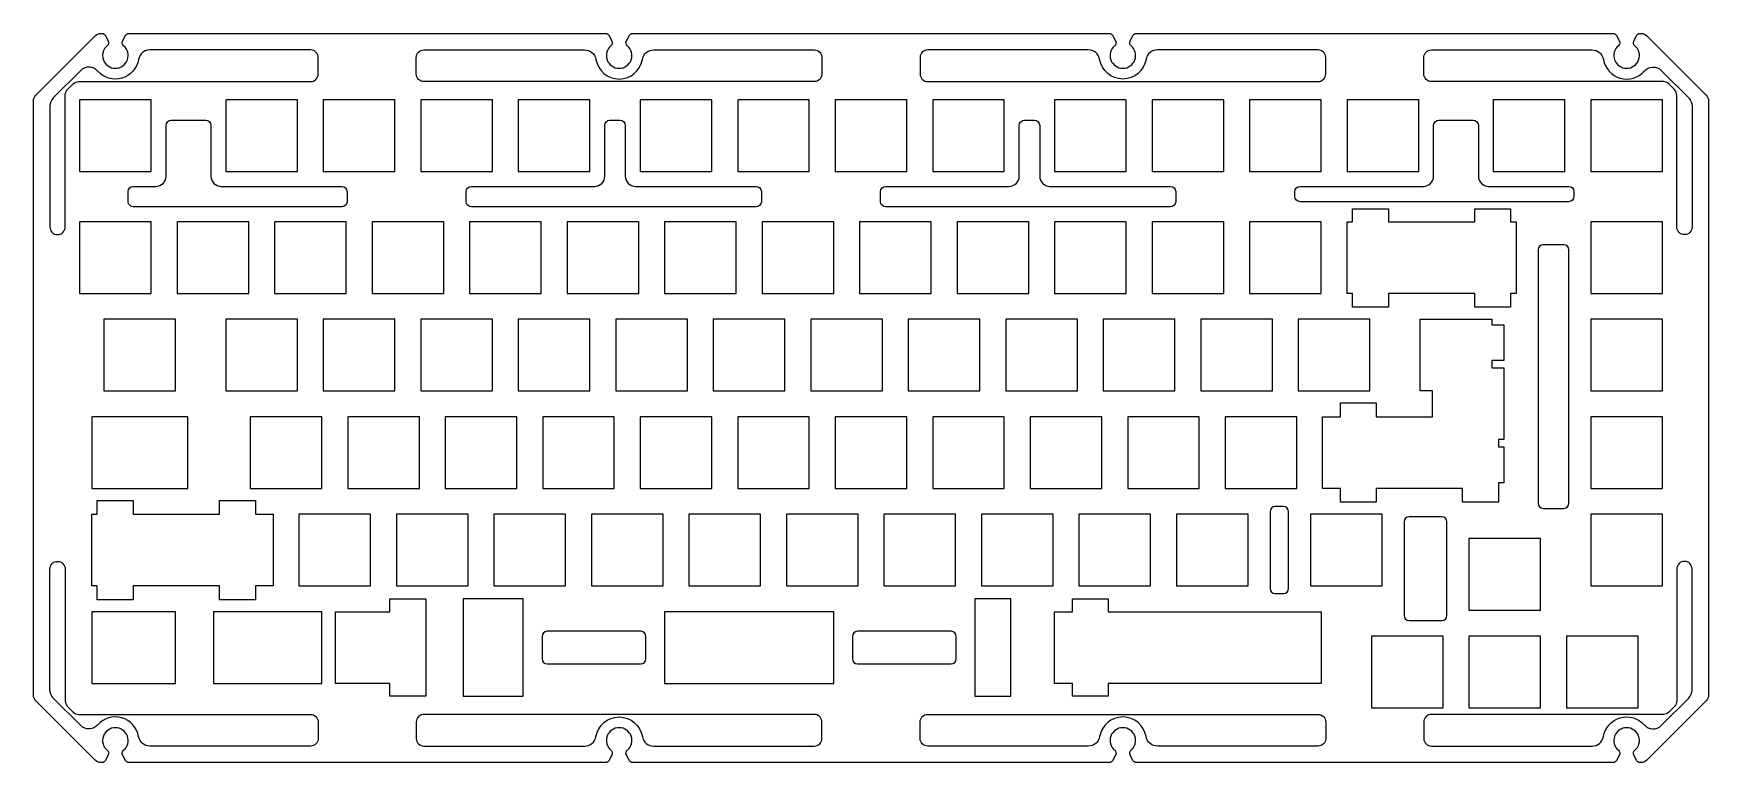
# Model space of a CAD drawing. Header units: millimetres. Extents: x -164 to 164, y -71 to 71.
import ezdxf

# ---------------------------------------------------------------- set-up
doc = ezdxf.new("R2010")
doc.units = ezdxf.units.MM
doc.layers.add('HMKB-75-UNI', color=7, linetype='Continuous')

msp = doc.modelspace()

# ---------------------------------------------------------------- linework, layer by layer
at = {"layer": 'HMKB-75-UNI'}
for p, q in [((-163.2, 59.15), (-151.58, 70.77)), ((-150.52, 71.21), (-150.25, 71.21)), ((-149.58, 70.79), (-149.05, 69.73)), ((-146.22, 69.73), (-145.69, 70.79)), ((-145.02, 71.21), (-51.83, 71.21)), ((-51.16, 70.79), (-50.63, 69.73)), ((-47.8, 69.73), (-47.27, 70.79)), ((-46.6, 71.21), (46.6, 71.21)), ((47.27, 70.79), (47.8, 69.73)), ((50.63, 69.73), (51.16, 70.79)), ((51.83, 71.21), (145.02, 71.21)), ((145.69, 70.79), (146.22, 69.73)), ((149.05, 69.73), (149.58, 70.79)), ((150.25, 71.21), (150.52, 71.21)), ((151.58, 70.77), (163.2, 59.15)), ((-109.51, 68.01), (-140.88, 68.01)), ((-108.01, 63.31), (-108.01, 66.51)), ((-88.84, 63.31), (-88.84, 66.51)), ((-87.34, 68.01), (-55.97, 68.01)), ((-42.46, 68.01), (-11.09, 68.01)), ((-9.59, 66.51), (-9.59, 63.31)), ((9.59, 66.51), (9.59, 63.31)), ((42.46, 68.01), (11.09, 68.01)), ((87.34, 68.01), (55.97, 68.01)), ((88.84, 63.31), (88.84, 66.51)), ((108.01, 63.31), (108.01, 66.51)), ((109.51, 68.01), (140.88, 68.01)), ((-154.39, 63.99), (-159.78, 58.61)), ((154.39, 63.99), (159.78, 58.61)), ((-157.44, 33.41), (-157.44, 59.18)), ((-157, 60.25), (-155.88, 61.37)), ((-154.82, 61.81), (-109.51, 61.81)), ((-11.09, 61.81), (-87.34, 61.81)), ((11.09, 61.81), (87.34, 61.81)), ((154.82, 61.81), (109.51, 61.81)), ((157, 60.25), (155.88, 61.37)), ((157.44, 33.41), (157.44, 59.18)), ((-163.64, -58.08), (-163.64, 58.08)), ((-160.44, 57.01), (-160.44, 33.41)), ((160.44, 57.01), (160.44, 33.41)), ((163.64, 58.08), (163.64, -58.08)), ((-137.73, 43.35), (-137.73, 53.26)), ((-136.73, 54.26), (-129.97, 54.26)), ((-128.97, 53.26), (-128.97, 43.35)), ((-52.01, 43.35), (-52.01, 53.26)), ((-51.01, 54.26), (-49.01, 54.26)), ((-48.01, 53.26), (-48.01, 43.35)), ((28.96, 43.35), (28.96, 53.26)), ((29.96, 54.26), (31.96, 54.26)), ((32.96, 53.26), (32.96, 43.35)), ((109.92, 43.35), (109.92, 53.26)), ((110.92, 54.26), (117.68, 54.26)), ((118.68, 53.26), (118.68, 43.35)), ((-145.14, 38.35), (-145.14, 40.35)), ((-144.14, 41.35), (-139.73, 41.35)), ((-126.97, 41.35), (-103.38, 41.35)), ((-102.38, 40.35), (-102.38, 38.35)), ((-79.09, 38.35), (-79.09, 40.35)), ((-78.09, 41.35), (-54.01, 41.35)), ((-46.01, 41.35), (-22.42, 41.35)), ((-21.42, 40.35), (-21.42, 38.35)), ((1.87, 38.35), (1.87, 40.35)), ((2.87, 41.35), (26.96, 41.35)), ((34.96, 41.35), (58.54, 41.35)), ((59.54, 40.35), (59.54, 38.35)), ((82.83, 39.35), (82.83, 40.35)), ((83.83, 41.35), (107.92, 41.35)), ((120.68, 41.35), (136.35, 41.35)), ((137.35, 40.35), (137.35, 39.35)), ((-103.38, 37.35), (-144.14, 37.35)), ((-22.42, 37.35), (-78.09, 37.35)), ((58.54, 37.35), (2.87, 37.35)), ((136.35, 38.35), (83.83, 38.35)), ((135.35, 29.94), (131.35, 29.94)), ((130.35, 28.94), (130.35, -20.56)), ((136.35, -20.56), (136.35, 28.94)), ((77.96, -22.21), (77.96, -37.21)), ((80.58, -21.21), (78.96, -21.21)), ((81.58, -37.21), (81.58, -22.21)), ((131.35, -21.56), (135.35, -21.56)), ((104.16, -24.21), (104.16, -42.49)), ((111.54, -23.21), (105.16, -23.21)), ((112.54, -42.49), (112.54, -24.21)), ((-160.44, -57.01), (-160.44, -33.41)), ((-157.44, -33.41), (-157.44, -59.18)), ((157.44, -33.41), (157.44, -59.18)), ((160.44, -57.01), (160.44, -33.41)), ((78.96, -38.21), (80.58, -38.21)), ((-44.99, -45.57), (-63.28, -45.57)), ((15.66, -45.57), (-2.63, -45.57)), ((105.16, -43.49), (111.54, -43.49)), ((-64.28, -46.57), (-64.28, -50.95)), ((-43.99, -50.95), (-43.99, -46.57)), ((-3.63, -46.57), (-3.63, -50.95)), ((16.66, -50.95), (16.66, -46.57)), ((-63.28, -51.95), (-44.99, -51.95)), ((-2.63, -51.95), (15.66, -51.95)), ((-154.39, -63.99), (-159.78, -58.61)), ((154.39, -63.99), (159.78, -58.61)), ((-151.58, -70.77), (-163.2, -59.15)), ((-157, -60.25), (-155.88, -61.37)), ((-154.82, -61.81), (-109.51, -61.81)), ((-11.09, -61.81), (-87.34, -61.81)), ((11.09, -61.81), (87.34, -61.81)), ((154.82, -61.81), (109.51, -61.81)), ((163.2, -59.15), (151.58, -70.77)), ((157, -60.25), (155.88, -61.37)), ((-108.01, -63.31), (-108.01, -66.51)), ((-88.84, -63.31), (-88.84, -66.51)), ((-9.59, -66.51), (-9.59, -63.31)), ((9.59, -66.51), (9.59, -63.31)), ((88.84, -63.31), (88.84, -66.51)), ((108.01, -63.31), (108.01, -66.51)), ((-109.51, -68.01), (-140.88, -68.01)), ((-87.34, -68.01), (-55.97, -68.01)), ((-42.46, -68.01), (-11.09, -68.01)), ((42.46, -68.01), (11.09, -68.01)), ((87.34, -68.01), (55.97, -68.01)), ((109.51, -68.01), (140.88, -68.01)), ((-150.25, -71.21), (-150.52, -71.21)), ((-149.05, -69.73), (-149.58, -70.79)), ((-145.69, -70.79), (-146.22, -69.73)), ((-51.83, -71.21), (-145.02, -71.21)), ((-50.63, -69.73), (-51.16, -70.79)), ((-47.27, -70.79), (-47.8, -69.73)), ((46.6, -71.21), (-46.6, -71.21)), ((47.8, -69.73), (47.27, -70.79)), ((51.16, -70.79), (50.63, -69.73)), ((145.02, -71.21), (51.83, -71.21)), ((146.22, -69.73), (145.69, -70.79)), ((149.58, -70.79), (149.05, -69.73)), ((150.52, -71.21), (150.25, -71.21))]:
    msp.add_line(p, q, dxfattribs=at)
for points in [[(-140.64, 44.26), (-140.64, 58.26), (-154.64, 58.26), (-154.64, 44.26)], [(-112.06, 44.26), (-112.06, 58.26), (-126.06, 58.26), (-126.06, 44.26)], [(-93.01, 44.26), (-93.01, 58.26), (-107.01, 58.26), (-107.01, 44.26)], [(-73.96, 44.26), (-73.96, 58.26), (-87.96, 58.26), (-87.96, 44.26)], [(-54.91, 44.26), (-54.91, 58.26), (-68.91, 58.26), (-68.91, 44.26)], [(-31.1, 44.26), (-31.1, 58.26), (-45.1, 58.26), (-45.1, 44.26)], [(-12.05, 44.26), (-12.05, 58.26), (-26.05, 58.26), (-26.05, 44.26)], [(7, 44.26), (7, 58.26), (-7, 58.26), (-7, 44.26)], [(26.05, 44.26), (26.05, 58.26), (12.05, 58.26), (12.05, 44.26)], [(49.86, 44.26), (49.86, 58.26), (35.86, 58.26), (35.86, 44.26)], [(68.91, 44.26), (68.91, 58.26), (54.91, 58.26), (54.91, 44.26)], [(87.96, 44.26), (87.96, 58.26), (73.96, 58.26), (73.96, 44.26)], [(107.01, 44.26), (107.01, 58.26), (93.01, 58.26), (93.01, 44.26)], [(135.59, 44.26), (135.59, 58.26), (121.59, 58.26), (121.59, 44.26)], [(154.64, 44.26), (154.64, 58.26), (140.64, 58.26), (140.64, 44.26)], [(94.1, 34.44), (94.1, 36.94), (101.1, 36.94), (101.1, 34.44), (117.98, 34.44), (117.98, 36.94), (124.98, 36.94), (124.98, 34.44), (126.06, 34.44), (126.06, 20.44), (124.98, 20.44), (124.98, 17.74), (117.98, 17.74), (117.98, 20.44), (101.1, 20.44), (101.1, 17.74), (94.1, 17.74), (94.1, 20.44), (93.01, 20.44), (93.01, 34.44)], [(-154.64, 34.44), (-154.64, 20.44), (-140.64, 20.44), (-140.64, 34.44)], [(-135.59, 20.44), (-121.59, 20.44), (-121.59, 34.44), (-135.59, 34.44)], [(-116.54, 20.44), (-102.54, 20.44), (-102.54, 34.44), (-116.54, 34.44)], [(-97.49, 20.44), (-83.49, 20.44), (-83.49, 34.44), (-97.49, 34.44)], [(-78.44, 20.44), (-64.44, 20.44), (-64.44, 34.44), (-78.44, 34.44)], [(-59.39, 20.44), (-45.39, 20.44), (-45.39, 34.44), (-59.39, 34.44)], [(-40.34, 20.44), (-26.34, 20.44), (-26.34, 34.44), (-40.34, 34.44)], [(-21.29, 20.44), (-7.29, 20.44), (-7.29, 34.44), (-21.29, 34.44)], [(-2.24, 20.44), (11.76, 20.44), (11.76, 34.44), (-2.24, 34.44)], [(16.81, 20.44), (30.81, 20.44), (30.81, 34.44), (16.81, 34.44)], [(35.86, 20.44), (49.86, 20.44), (49.86, 34.44), (35.86, 34.44)], [(54.91, 20.44), (68.91, 20.44), (68.91, 34.44), (54.91, 34.44)], [(73.96, 20.44), (87.96, 20.44), (87.96, 34.44), (73.96, 34.44)], [(154.64, 20.44), (154.64, 34.44), (140.64, 34.44), (140.64, 20.44)], [(-149.87, 15.39), (-149.87, 1.39), (-135.87, 1.39), (-135.87, 15.39)], [(-126.06, 1.39), (-112.06, 1.39), (-112.06, 15.39), (-126.06, 15.39)], [(-107.01, 1.39), (-93.01, 1.39), (-93.01, 15.39), (-107.01, 15.39)], [(-87.96, 1.39), (-73.96, 1.39), (-73.96, 15.39), (-87.96, 15.39)], [(-68.91, 1.39), (-54.91, 1.39), (-54.91, 15.39), (-68.91, 15.39)], [(-49.86, 1.39), (-35.86, 1.39), (-35.86, 15.39), (-49.86, 15.39)], [(-30.81, 1.39), (-16.81, 1.39), (-16.81, 15.39), (-30.81, 15.39)], [(-11.76, 1.39), (2.24, 1.39), (2.24, 15.39), (-11.76, 15.39)], [(7.29, 1.39), (21.29, 1.39), (21.29, 15.39), (7.29, 15.39)], [(26.34, 1.39), (40.34, 1.39), (40.34, 15.39), (26.34, 15.39)], [(45.39, 1.39), (59.39, 1.39), (59.39, 15.39), (45.39, 15.39)], [(64.44, 1.39), (78.44, 1.39), (78.44, 15.39), (64.44, 15.39)], [(83.49, 1.39), (97.49, 1.39), (97.49, 15.39), (83.49, 15.39)], [(122.59, -16.57), (122.59, -20.36), (115.59, -20.36), (115.59, -17.66), (98.72, -17.66), (98.72, -20.36), (91.72, -20.36), (91.72, -17.66), (88.25, -17.66), (88.25, -3.66), (91.72, -3.66), (91.72, -0.96), (98.72, -0.96), (98.72, -3.66), (109.68, -3.66), (109.68, 1.39), (107.3, 1.39), (107.3, 15.39), (121.3, 15.39), (121.3, 14.31), (123.68, 14.31), (123.68, 7.31), (121.3, 7.31), (121.3, 5.87), (123.68, 5.87), (123.68, -8.13), (122.59, -8.13), (122.59, -9.57), (123.68, -9.57), (123.68, -16.57)], [(154.64, 1.39), (154.64, 15.39), (140.64, 15.39), (140.64, 1.39)], [(-152.26, -3.66), (-152.26, -17.66), (-133.49, -17.66), (-133.49, -3.66)], [(-121.3, -17.66), (-107.3, -17.66), (-107.3, -3.66), (-121.3, -3.66)], [(-102.25, -17.66), (-88.25, -17.66), (-88.25, -3.66), (-102.25, -3.66)], [(-83.2, -17.66), (-69.2, -17.66), (-69.2, -3.66), (-83.2, -3.66)], [(-64.15, -17.66), (-50.15, -17.66), (-50.15, -3.66), (-64.15, -3.66)], [(-45.1, -17.66), (-31.1, -17.66), (-31.1, -3.66), (-45.1, -3.66)], [(-26.05, -17.66), (-12.05, -17.66), (-12.05, -3.66), (-26.05, -3.66)], [(-7, -17.66), (7, -17.66), (7, -3.66), (-7, -3.66)], [(12.05, -17.66), (26.05, -17.66), (26.05, -3.66), (12.05, -3.66)], [(31.1, -17.66), (45.1, -17.66), (45.1, -3.66), (31.1, -3.66)], [(50.15, -17.66), (64.15, -17.66), (64.15, -3.66), (50.15, -3.66)], [(69.2, -17.66), (83.2, -17.66), (83.2, -3.66), (69.2, -3.66)], [(154.64, -17.66), (154.64, -3.66), (140.64, -3.66), (140.64, -17.66)], [(-151.17, -22.71), (-151.17, -20.01), (-144.17, -20.01), (-144.17, -22.71), (-127.29, -22.71), (-127.29, -20.01), (-120.29, -20.01), (-120.29, -22.71), (-116.83, -22.71), (-116.83, -36.71), (-120.29, -36.71), (-120.29, -39.41), (-127.29, -39.41), (-127.29, -36.71), (-144.17, -36.71), (-144.17, -39.41), (-151.17, -39.41), (-151.17, -36.71), (-152.26, -36.71), (-152.26, -22.71)], [(-111.78, -36.71), (-97.78, -36.71), (-97.78, -22.71), (-111.78, -22.71)], [(-92.73, -36.71), (-78.73, -36.71), (-78.73, -22.71), (-92.73, -22.71)], [(-73.68, -36.71), (-59.68, -36.71), (-59.68, -22.71), (-73.68, -22.71)], [(-54.63, -36.71), (-40.63, -36.71), (-40.63, -22.71), (-54.63, -22.71)], [(-35.58, -36.71), (-21.58, -36.71), (-21.58, -22.71), (-35.58, -22.71)], [(-16.53, -36.71), (-2.53, -36.71), (-2.53, -22.71), (-16.53, -22.71)], [(2.52, -36.71), (16.52, -36.71), (16.52, -22.71), (2.52, -22.71)], [(21.57, -36.71), (35.57, -36.71), (35.57, -22.71), (21.57, -22.71)], [(40.62, -36.71), (54.62, -36.71), (54.62, -22.71), (40.62, -22.71)], [(59.67, -36.71), (73.67, -36.71), (73.67, -22.71), (59.67, -22.71)], [(99.87, -36.71), (99.87, -22.71), (85.87, -22.71), (85.87, -36.71)], [(154.64, -36.71), (154.64, -22.71), (140.64, -22.71), (140.64, -36.71)], [(130.82, -41.47), (130.82, -27.47), (116.83, -27.47), (116.83, -41.47)], [(-93.99, -41.76), (-93.99, -39.26), (-86.99, -39.26), (-86.99, -58.26), (-93.99, -58.26), (-93.99, -55.76), (-104.63, -55.76), (-104.63, -41.76)], [(-79.7, -39.26), (-79.7, -58.26), (-67.94, -58.26), (-67.94, -39.26)], [(20.31, -39.26), (20.31, -58.26), (27.31, -58.26), (27.31, -39.26)], [(46.36, -55.76), (46.36, -58.26), (39.36, -58.26), (39.36, -55.76), (35.86, -55.76), (35.86, -41.76), (39.36, -41.76), (39.36, -39.26), (46.36, -39.26), (46.36, -41.76), (87.96, -41.76), (87.96, -55.76)], [(-152.26, -41.76), (-152.26, -55.76), (-135.88, -55.76), (-135.88, -41.76)], [(-128.44, -41.76), (-128.44, -55.76), (-107.3, -55.76), (-107.3, -41.76)], [(-40.34, -55.76), (-7.29, -55.76), (-7.29, -41.76), (-40.34, -41.76)], [(111.78, -60.52), (111.78, -46.52), (97.77, -46.52), (97.77, -60.52)], [(130.82, -60.52), (130.82, -46.52), (116.83, -46.52), (116.83, -60.52)], [(149.87, -60.52), (149.87, -46.52), (135.87, -46.52), (135.87, -60.52)]]:
    msp.add_lwpolyline(points, close=True, dxfattribs=at)
at = {"layer": 'HMKB-75-UNI', "extrusion": (0, 0, -1)}
for centre, radius, start, end in [((150.52, 69.71), 1.5, 45, 90), ((150.25, 70.46), 0.75, 90, 153.4349), ((149.72, 69.4), 0.75, 153.4349, 230.0926), ((145.55, 69.4), 0.75, 309.9074, 26.5651), ((145.02, 70.46), 0.75, 26.5651, 90), ((51.83, 70.46), 0.75, 90, 153.4349), ((51.3, 69.4), 0.75, 153.4349, 230.0926), ((47.13, 69.4), 0.75, 309.9074, 26.5651), ((46.6, 70.46), 0.75, 26.5651, 90), ((-46.6, 70.46), 0.75, 90, 153.4349), ((-47.13, 69.4), 0.75, 153.4349, 230.0926), ((-51.3, 69.4), 0.75, 309.9074, 26.5651), ((-51.83, 70.46), 0.75, 26.5651, 90), ((-145.02, 70.46), 0.75, 90, 153.4349), ((-145.55, 69.4), 0.75, 153.4349, 230.0926), ((-149.72, 69.4), 0.75, 309.9074, 26.5651), ((-150.25, 70.46), 0.75, 26.5651, 90), ((-150.52, 69.71), 1.5, 90, 135), ((147.64, 66.91), 4.6, 189.6648, 318.896), ((87.34, 66.51), 1.5, 0, 90), ((55.97, 65.76), 2.25, 90, 170.3352), ((42.46, 65.76), 2.25, 9.6648, 90), ((11.09, 66.51), 1.5, 90, 180), ((-49.21, 66.91), 4.6, 189.6648, 350.3352), ((-109.51, 66.51), 1.5, 360, 90), ((-140.88, 65.76), 2.25, 90, 170.3352), ((87.34, 63.31), 1.5, 270, 0), ((11.09, 63.31), 1.5, 180, 270), ((-109.51, 63.31), 1.5, 270, 360), ((-152.8, 62.4), 2.25, 41.104, 135), ((162.14, 58.08), 1.5, 0, 45), ((155.94, 59.18), 1.5, 0, 45), ((154.82, 60.31), 1.5, 45, 90), ((-162.14, 58.08), 1.5, 135, 180), ((-158.19, 57.01), 2.25, 135, 180), ((136.73, 53.26), 1, 360, 90), ((129.97, 53.26), 1, 90, 180), ((51.01, 53.26), 1, 360, 90), ((49.01, 53.26), 1, 90, 180), ((-29.96, 53.26), 1, 360, 90), ((-31.96, 53.26), 1, 90, 180), ((-110.92, 53.26), 1, 0, 90), ((-117.68, 53.26), 1, 90, 180), ((144.14, 40.35), 1, 0, 90), ((103.38, 40.35), 1, 90, 180), ((78.09, 40.35), 1, 360, 90), ((22.42, 40.35), 1, 90, 180), ((-2.87, 40.35), 1, 0, 90), ((-58.54, 40.35), 1, 90, 180), ((-83.83, 40.35), 1, 0, 90), ((-83.83, 39.35), 1, 270, 360), ((-136.35, 40.35), 1, 90, 180), ((-136.35, 39.35), 1, 180, 270), ((144.14, 38.35), 1, 270, 0), ((103.38, 38.35), 1, 180, 270), ((78.09, 38.35), 1, 270, 0), ((22.42, 38.35), 1, 180, 270), ((-2.87, 38.35), 1, 270, 360), ((-58.54, 38.35), 1, 180, 270), ((-158.94, 33.41), 1.5, 180, 360), ((158.94, -33.41), 1.5, 0, 180), ((162.14, -58.08), 1.5, 315, 0), ((158.19, -57.01), 2.25, 315, 360), ((-162.14, -58.08), 1.5, 180, 225), ((109.51, -63.31), 1.5, 90, 180), ((-11.09, -63.31), 1.5, 360, 90), ((-87.34, -63.31), 1.5, 90, 180), ((-147.64, -66.91), 4.6, 9.6648, 138.896), ((-154.82, -60.31), 1.5, 225, 270), ((-155.94, -59.18), 1.5, 180, 225), ((152.8, -62.4), 2.25, 221.104, 315), ((49.21, -66.91), 4.6, 9.6648, 170.3352), ((140.88, -65.76), 2.25, 270, 350.3352), ((109.51, -66.51), 1.5, 180, 270), ((-11.09, -66.51), 1.5, 270, 360), ((-42.46, -65.76), 2.25, 189.6648, 270), ((-55.97, -65.76), 2.25, 270, 350.3352), ((-87.34, -66.51), 1.5, 180, 270), ((150.52, -69.71), 1.5, 270, 315), ((150.25, -70.46), 0.75, 206.5651, 270), ((149.72, -69.4), 0.75, 129.9074, 206.5651), ((145.55, -69.4), 0.75, 333.4349, 50.0926), ((145.02, -70.46), 0.75, 270, 333.4349), ((51.83, -70.46), 0.75, 206.5651, 270), ((51.3, -69.4), 0.75, 129.9074, 206.5651), ((47.13, -69.4), 0.75, 333.4349, 50.0926), ((46.6, -70.46), 0.75, 270, 333.4349), ((-46.6, -70.46), 0.75, 206.5651, 270), ((-47.13, -69.4), 0.75, 129.9074, 206.5651), ((-51.3, -69.4), 0.75, 333.4349, 50.0926), ((-51.83, -70.46), 0.75, 270, 333.4349), ((-145.02, -70.46), 0.75, 206.5651, 270), ((-145.55, -69.4), 0.75, 129.9074, 206.5651), ((-149.72, -69.4), 0.75, 333.4349, 50.0926), ((-150.25, -70.46), 0.75, 270, 333.4349), ((-150.52, -69.71), 1.5, 225, 270)]:
    msp.add_arc(centre, radius, start, end, dxfattribs=at)
at = {"layer": 'HMKB-75-UNI'}
for centre, radius, start, end in [((-147.64, 66.91), 2.5, 129.9074, 50.0926), ((-49.21, 66.91), 2.5, 129.9074, 50.0926), ((49.21, 66.91), 2.5, 129.9074, 50.0926), ((147.64, 66.91), 2.5, 129.9074, 50.0926), ((-140.88, 65.76), 2.25, 90, 170.3352), ((-109.51, 66.51), 1.5, 360, 90), ((-49.21, 66.91), 4.6, 189.6648, 350.3352), ((11.09, 66.51), 1.5, 90, 180), ((42.46, 65.76), 2.25, 9.6648, 90), ((55.97, 65.76), 2.25, 90, 170.3352), ((87.34, 66.51), 1.5, 360, 90), ((147.64, 66.91), 4.6, 189.6648, 318.896), ((-152.8, 62.4), 2.25, 41.104, 135), ((-109.51, 63.31), 1.5, 270, 360), ((11.09, 63.31), 1.5, 180, 270), ((87.34, 63.31), 1.5, 270, 360), ((154.82, 60.31), 1.5, 45, 90), ((155.94, 59.18), 1.5, 0, 45), ((-158.19, 57.01), 2.25, 135, 180), ((-139.73, 43.35), 2, 270, 0), ((-126.97, 43.35), 2, 180, 270), ((-54.01, 43.35), 2, 270, 0), ((-46.01, 43.35), 2, 180, 270), ((26.96, 43.35), 2, 270, 0), ((34.96, 43.35), 2, 180, 270), ((107.92, 43.35), 2, 270, 360), ((120.68, 43.35), 2, 180, 270), ((-158.94, 33.41), 1.5, 180, 360), ((131.35, 28.94), 1, 90, 180), ((135.35, 28.94), 1, 360, 90), ((78.96, -22.21), 1, 90, 180), ((80.58, -22.21), 1, 0, 90), ((131.35, -20.56), 1, 180, 270), ((135.35, -20.56), 1, 270, 0), ((105.16, -24.21), 1, 90, 180), ((111.54, -24.21), 1, 0, 90), ((158.94, -33.41), 1.5, 0, 180), ((78.96, -37.21), 1, 180, 270), ((80.58, -37.21), 1, 270, 360), ((105.16, -42.49), 1, 180, 270), ((111.54, -42.49), 1, 270, 0), ((-63.28, -46.57), 1, 90, 180), ((-44.99, -46.57), 1, 0, 90), ((-2.63, -46.57), 1, 90, 180), ((15.66, -46.57), 1, 0, 90), ((-63.28, -50.95), 1, 180, 270), ((-44.99, -50.95), 1, 270, 0), ((-2.63, -50.95), 1, 180, 270), ((15.66, -50.95), 1, 270, 0), ((158.19, -57.01), 2.25, 315, 360), ((-155.94, -59.18), 1.5, 180, 225), ((-154.82, -60.31), 1.5, 225, 270), ((-87.34, -63.31), 1.5, 90, 180), ((-11.09, -63.31), 1.5, 0, 90), ((109.51, -63.31), 1.5, 90, 180), ((-147.64, -66.91), 4.6, 9.6648, 138.896), ((-147.64, -66.91), 2.5, 309.9074, 230.0926), ((-49.21, -66.91), 2.5, 309.9074, 230.0926), ((49.21, -66.91), 4.6, 9.6648, 170.3352), ((49.21, -66.91), 2.5, 309.9074, 230.0926), ((147.64, -66.91), 2.5, 309.9074, 230.0926), ((152.8, -62.4), 2.25, 221.104, 315), ((-87.34, -66.51), 1.5, 180, 270), ((-55.97, -65.76), 2.25, 270, 350.3352), ((-42.46, -65.76), 2.25, 189.6648, 270), ((-11.09, -66.51), 1.5, 270, 0), ((109.51, -66.51), 1.5, 180, 270), ((140.88, -65.76), 2.25, 270, 350.3352)]:
    msp.add_arc(centre, radius, start, end, dxfattribs=at)

doc.saveas('drawing.dxf')
